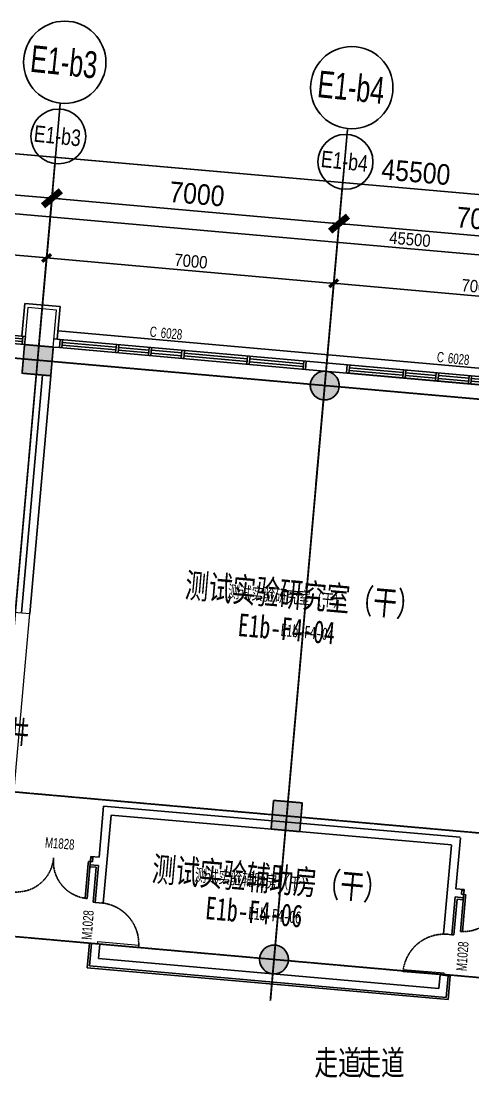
# Model space of a CAD drawing. Header units: millimetres. Extents: x 11669738 to 11859441, y -6222081 to -6069093.
# Drawn here: x 11744920 to 11755891, y -6167458 to -6141780 of the extents above; entities that cross this region are included whole.
import ezdxf
from ezdxf.enums import TextEntityAlignment as Align

# ---------------------------------------------------------------- set-up
doc = ezdxf.new("R2010")
doc.units = ezdxf.units.MM
for name, pattern in [('DASH', [0.35, 0.25, -0.1]), ('E-COLS-F4$0$HIDDEN', [0.375, 0.25, -0.125]), ('E-RG-1F$0$$0$DOTE', [2.42, 2, -0.2, 0.02, -0.2]), ('XRE2$0$HIDDEN', [0.375, 0.25, -0.125])]:
    doc.linetypes.add(name, pattern=pattern)
for name, color, linetype in [('A—墙体', 7, 'Continuous'), ('A—文字索引', 40, 'Continuous'), ('A—轴线、尺寸', 1, 'Continuous'), ('A—门窗', 135, 'Continuous'), ('E-COLS-F4$0$0S-COLS-HATCH', 8, 'Continuous'), ('E-COLS-F4$0$0S-COLS-I', 90, 'E-COLS-F4$0$HIDDEN'), ('E1-RI-4F$0$A-SYMB-DOOR', 4, 'Continuous'), ('E1-RI-4F$0$A-SYMB-DOOR1', 4, 'Continuous'), ('I—平面—文字', 40, 'Continuous'), ('I—平面—文字（放大1：100）', 40, 'XRE2$0$HIDDEN'), ('I—平面—装饰面层线', 192, 'Continuous'), ('I—平面—门', 22, 'Continuous'), ('轴线100', 1, 'Continuous')]:
    doc.layers.add(name, color=color, linetype=linetype)
for name, color, linetype, lineweight in [('E1-RI-4F$0$A-GLAZ-CWMG', 3, 'Continuous', 5), ('E1-RI-4F$0$A-WALL', 7, 'Continuous', 5), ('E1-RW-4F$0$A-WALL', 7, 'Continuous', 5)]:
    doc.layers.add(name, color=color, linetype=linetype, lineweight=lineweight)
doc.styles.add('ARIAL', font='SIMYOU.TTF', dxfattribs={"width": 0.9})
doc.styles.add('E1-RI-4F$0$ECADI-TXT', font='SIMYOU.TTF')
doc.styles.add('XD2008', font='simhei.ttf', dxfattribs={"width": 0.85})
doc.dimstyles.new('200', dxfattribs={"dimscale": 200, "dimtxt": 2.5, "dimasz": 2, "dimexe": 1, "dimexo": 1, "dimgap": 0.8, "dimtad": 1, "dimdec": 0, "dimdsep": 46, "dimtxsty": 'ARIAL', "dimblk1": 'ARCHTICK', "dimblk2": 'ARCHTICK', "dimsah": 1, "dimcen": -0.9, "dimdle": 1, "dimclrd": 256, "dimclre": 256, "dimclrt": 40, "dimaunit": 1, "dimadec": 0, "dimazin": 0, "dimtfac": 0.35, "dimtdec": 0, "dimtix": 1, "dimtmove": 2, "dimatfit": 3, "dimldrblk": 'ARCHTICK', "dimfxl": 0, "dimtvp": 0.8, "dimtolj": 1, "dimtzin": 0, "dimarcsym": 0})
doc.dimstyles.new('副本 100', dxfattribs={"dimscale": 100, "dimtxt": 2.5, "dimasz": 2, "dimexe": 1, "dimexo": 1, "dimgap": 0.8, "dimtad": 1, "dimdec": 0, "dimdsep": 46, "dimtxsty": 'ARIAL', "dimblk1": 'ARCHTICK', "dimblk2": 'ARCHTICK', "dimsah": 1, "dimcen": -0.9, "dimdle": 1, "dimclrd": 256, "dimclre": 256, "dimclrt": 40, "dimaunit": 1, "dimadec": 0, "dimazin": 0, "dimtfac": 0.35, "dimtdec": 0, "dimtix": 1, "dimtmove": 2, "dimatfit": 3, "dimldrblk": 'ARCHTICK', "dimfxl": 0, "dimtvp": 0.8, "dimtolj": 1, "dimtzin": 0, "dimarcsym": 0})

# ---------------------------------------------------------------- blocks, each defined once
blk = doc.blocks.new('E1-RI-4F$0$ECADI-TAG-DOOR')
blk = doc.blocks.new('E1-RI-4F$0$ERWEW')
at = {"layer": 'A—门窗'}
for p, q in [((12241778, -5091274), (12241778, -5091474)), ((12241778, -5091274), (12247778, -5091274)), ((12241778, -5091474), (12247778, -5091474)), ((12241838, -5091274), (12241838, -5091474)), ((12241838, -5091341), (12243148, -5091341)), ((12241838, -5091408), (12243148, -5091408)), ((12243148, -5091274), (12243148, -5091474)), ((12243208, -5091274), (12243208, -5091474)), ((12243208, -5091341), (12243948, -5091341)), ((12243208, -5091408), (12243948, -5091408)), ((12243948, -5091274), (12243948, -5091474)), ((12244008, -5091274), (12244008, -5091474)), ((12244008, -5091341), (12244748, -5091341)), ((12244008, -5091408), (12244748, -5091408)), ((12244748, -5091274), (12244748, -5091474)), ((12244808, -5091274), (12244808, -5091474)), ((12244808, -5091341), (12246348, -5091341)), ((12244808, -5091408), (12246348, -5091408)), ((12246348, -5091274), (12246348, -5091474)), ((12246408, -5091274), (12246408, -5091474)), ((12246408, -5091341), (12247718, -5091341)), ((12246408, -5091408), (12247718, -5091408)), ((12247718, -5091274), (12247718, -5091474)), ((12247778, -5091274), (12247778, -5091474))]:
    blk.add_line(p, q, dxfattribs=at)
blk = doc.blocks.new('E1-RI-4F$0$ERE')
at = {"layer": 'A—门窗'}
for p, q in [((11741825, -6134643), (11739035, -6134403)), ((11739078, -6134608), (11739095, -6134408)), ((11739827, -6134538), (11739089, -6134475)), ((11739815, -6134671), (11739832, -6134472)), ((11739875, -6134676), (11739892, -6134477)), ((11741808, -6134843), (11739017, -6134602)), ((11739821, -6134605), (11739084, -6134541)), ((11741754, -6134771), (11739881, -6134610)), ((11741760, -6134705), (11739886, -6134543)), ((11741748, -6134837), (11741766, -6134638)), ((11741808, -6134843), (11741825, -6134643)), ((11745312, -6134944), (11742523, -6134703)), ((11742566, -6134908), (11742583, -6134708)), ((11743315, -6134838), (11742577, -6134775)), ((11743303, -6134971), (11743320, -6134772)), ((11743363, -6134976), (11743380, -6134777)), ((11745295, -6135143), (11742506, -6134903)), ((11743309, -6134905), (11742572, -6134841)), ((11745242, -6135071), (11743369, -6134910)), ((11745248, -6135005), (11743374, -6134844)), ((11745236, -6135138), (11745254, -6134938)), ((11745296, -6135143), (11745313, -6134944)), ((11748800, -6135244), (11746009, -6135004)), ((11746052, -6135208), (11746069, -6135009)), ((11748782, -6135443), (11745992, -6135203)), ((11746795, -6135205), (11746058, -6135142)), ((11746801, -6135139), (11746063, -6135075)), ((11746789, -6135271), (11746806, -6135072)), ((11746849, -6135277), (11746866, -6135077)), ((11748728, -6135371), (11746855, -6135210)), ((11748734, -6135305), (11746860, -6135144)), ((11748723, -6135438), (11748740, -6135239)), ((11748782, -6135443), (11748800, -6135244)), ((11752286, -6135544), (11749497, -6135304)), ((11752269, -6135743), (11749480, -6135503)), ((11749540, -6135508), (11749557, -6135309)), ((11750283, -6135505), (11749546, -6135442)), ((11750289, -6135439), (11749552, -6135375)), ((11750277, -6135572), (11750295, -6135372)), ((11750337, -6135577), (11750354, -6135378)), ((11752216, -6135672), (11750343, -6135510)), ((11752222, -6135605), (11750349, -6135444)), ((11752211, -6135738), (11752228, -6135539)), ((11752271, -6135743), (11752288, -6135544))]:
    blk.add_line(p, q, dxfattribs=at)
at = {"layer": 'E1-RI-4F$0$A-GLAZ-CWMG'}
for p, q in [((11739024, -6134536), (11739023, -6134536)), ((11739029, -6134470), (11739029, -6134470)), ((11742517, -6134770), (11742517, -6134770)), ((11742511, -6134836), (11742511, -6134836)), ((11745998, -6135136), (11745997, -6135136)), ((11746004, -6135070), (11746003, -6135070)), ((11749485, -6135437), (11749485, -6135437)), ((11749491, -6135370), (11749491, -6135370)), ((11752275, -6135677), (11752274, -6135677)), ((11752280, -6135610), (11752280, -6135610))]:
    blk.add_line(p, q, dxfattribs=at)
at = {"layer": 'E1-RI-4F$0$A-WALL'}
for p, q in [((11738321, -6134542), (11738398, -6133645)), ((11739095, -6133705), (11738398, -6133645)), ((11739018, -6134602), (11739095, -6133705)), ((11741808, -6134843), (11742506, -6134903)), ((11748782, -6135443), (11749480, -6135503))]:
    blk.add_line(p, q, dxfattribs=at)
for points in [[(11741808, -6134843), (11741842, -6134444), (11742042, -6134461), (11742025, -6134661), (11742523, -6134703), (11742506, -6134903)], [(11745295, -6135143), (11745329, -6134744), (11745528, -6134761), (11745511, -6134961), (11746010, -6135004), (11745993, -6135203)], [(11748782, -6135443), (11748817, -6135045), (11749016, -6135062), (11748999, -6135261), (11749497, -6135304), (11749480, -6135503)], [(11752966, -6135803), (11753043, -6134907), (11752346, -6134846), (11752268, -6135743)]]:
    blk.add_lwpolyline(points, dxfattribs=at)
blk = doc.blocks.new('E-COLS-F4')
at = {"layer": 'E-COLS-F4$0$0S-COLS-HATCH'}
for points in [[(11745003, -6149639), (11745701, -6149701), (11745639, -6150398), (11744942, -6150336)], [(11751051, -6160715), (11751749, -6160776), (11751687, -6161474), (11750990, -6161412)]]:
    blk.add_hatch(color=18, dxfattribs=at).paths.add_polyline_path(points)
h = blk.add_hatch(color=18, dxfattribs=at)
edge = h.paths.add_edge_path()
edge.add_arc((11752294, -6150635), 350, 0, 360)
h = blk.add_hatch(color=18, dxfattribs=at)
edge = h.paths.add_edge_path()
edge.add_arc((11751061, -6164581), 350, 0, 360)
at = {"layer": 'A—墙体'}
for points in [[(11745003, -6149639), (11745701, -6149701), (11745639, -6150398), (11744942, -6150336)], [(11751051, -6160715), (11751749, -6160776), (11751687, -6161474), (11750990, -6161412)]]:
    blk.add_lwpolyline(points, close=True, dxfattribs=at)
for centre in [(11752294, -6150635), (11751061, -6164581)]:
    blk.add_circle(centre, 350, dxfattribs=at)
at = {"layer": 'E-COLS-F4$0$0S-COLS-I'}
for points in [[(11745003, -6149639), (11745701, -6149701), (11745639, -6150398), (11744942, -6150336)], [(11751051, -6160715), (11751749, -6160776), (11751687, -6161474), (11750990, -6161412)]]:
    blk.add_lwpolyline(points, close=True, dxfattribs=at)
for centre in [(11752294, -6150635), (11751061, -6164581)]:
    blk.add_circle(centre, 350, dxfattribs=at)
blk = doc.blocks.new('_ArchTick')
at = {"color": 0, "linetype": 'ByBlock', "const_width": 0.4}
blk.add_lwpolyline([(-0.5, -0.5), (0.5, 0.5)], dxfattribs=at)
blk = doc.blocks.new('*D191')
at = {"layer": 'A—轴线、尺寸', "linetype": 'ByBlock', "lineweight": -2}
for p, q in [((11745246, -6150865), (11745686, -6145885)), ((11745469, -6146067), (11752840, -6146718)), ((11752218, -6151482), (11752659, -6146501))]:
    blk.add_line(p, q, dxfattribs=at)
at = {"layer": 'Defpoints', "color": 0, "linetype": 'ByBlock'}
for p in [(11752641, -6146701), (11745228, -6151064), (11752201, -6151681)]:
    blk.add_point(p, dxfattribs=at)
at = {"layer": 'A—轴线、尺寸', "linetype": 'ByBlock', "lineweight": -2, "xscale": 399.9999999999999, "yscale": 400, "zscale": 400}
for p, rotation in [((11745668, -6146084), 174.9478286028069), ((11752641, -6146701), 354.9478286028069)]:
    blk.add_blockref('_ArchTick', p, dxfattribs=dict(at, rotation=rotation))
at = {"layer": 'A—轴线、尺寸', "color": 40, "linetype": 'ByBlock', "insert": (11749191, -6145984), "char_height": 500, "attachment_point": 5, "rotation": 354.9478, "style": 'ARIAL'}
blk.add_mtext('\\A1;7000', dxfattribs=at)
blk = doc.blocks.new('*D192')
at = {"layer": 'A—轴线、尺寸', "linetype": 'ByBlock', "lineweight": -2}
for p, q in [((11752218, -6151482), (11752659, -6146501)), ((11752442, -6146683), (11759813, -6147335)), ((11759191, -6152098), (11759631, -6147118))]:
    blk.add_line(p, q, dxfattribs=at)
at = {"layer": 'Defpoints', "color": 0, "linetype": 'ByBlock'}
for p in [(11759614, -6147317), (11752201, -6151681), (11759174, -6152297)]:
    blk.add_point(p, dxfattribs=at)
at = {"layer": 'A—轴线、尺寸', "linetype": 'ByBlock', "lineweight": -2, "xscale": 399.9999999999999, "yscale": 400, "zscale": 400}
for p, rotation in [((11752641, -6146701), 174.9478286028069), ((11759614, -6147317), 354.9478286028069)]:
    blk.add_blockref('_ArchTick', p, dxfattribs=dict(at, rotation=rotation))
at = {"layer": 'A—轴线、尺寸', "color": 40, "linetype": 'ByBlock', "insert": (11756164, -6146600), "char_height": 500, "attachment_point": 5, "rotation": 354.9478, "style": 'ARIAL'}
blk.add_mtext('\\A1;7000', dxfattribs=at)
blk = doc.blocks.new('*D200')
at = {"layer": 'A—轴线、尺寸', "linetype": 'ByBlock', "lineweight": -2}
for p, q in [((11731257, -6150130), (11731830, -6143656)), ((11731613, -6143838), (11777335, -6147880)), ((11776581, -6154137), (11777153, -6147663))]:
    blk.add_line(p, q, dxfattribs=at)
at = {"layer": 'Defpoints', "color": 0, "linetype": 'ByBlock'}
for p in [(11777135, -6147862), (11731240, -6150330), (11776563, -6154337)]:
    blk.add_point(p, dxfattribs=at)
at = {"layer": 'A—轴线、尺寸', "linetype": 'ByBlock', "lineweight": -2, "xscale": 399.9999999999999, "yscale": 400, "zscale": 400}
for p, rotation in [((11731812, -6143855), 174.9478286028069), ((11777135, -6147862), 354.9478286028069)]:
    blk.add_blockref('_ArchTick', p, dxfattribs=dict(at, rotation=rotation))
at = {"layer": 'A—轴线、尺寸', "color": 40, "linetype": 'ByBlock', "insert": (11754510, -6145450), "char_height": 500, "attachment_point": 5, "rotation": 354.9478, "style": 'ARIAL'}
blk.add_mtext('\\A1;45500', dxfattribs=at)
blk = doc.blocks.new('*D295')
at = {"layer": 'A—轴线、尺寸', "linetype": 'ByBlock', "lineweight": -2}
for p, q in [((11741759, -6150557), (11742199, -6145577)), ((11741982, -6145758), (11745867, -6146102)), ((11745514, -6147827), (11745685, -6145885))]:
    blk.add_line(p, q, dxfattribs=at)
at = {"layer": 'Defpoints', "color": 0, "linetype": 'ByBlock'}
for p in [(11745668, -6146084), (11745496, -6148027), (11741741, -6150756)]:
    blk.add_point(p, dxfattribs=at)
at = {"layer": 'A—轴线、尺寸', "linetype": 'ByBlock', "lineweight": -2, "xscale": 399.9999999999999, "yscale": 400, "zscale": 400}
for p, rotation in [((11742182, -6145776), 174.9478286028069), ((11745668, -6146084), 354.9478286028069)]:
    blk.add_blockref('_ArchTick', p, dxfattribs=dict(at, rotation=rotation))
at = {"layer": 'A—轴线、尺寸', "color": 40, "linetype": 'ByBlock', "insert": (11743961, -6145522), "char_height": 500, "attachment_point": 5, "rotation": 354.9478, "style": 'ARIAL'}
blk.add_mtext('\\A1;3500', dxfattribs=at)
blk = doc.blocks.new('*D373')
at = {"layer": 'Defpoints', "color": 0, "linetype": 'ByBlock'}
for p in [(11972624, -6338234), (11965211, -6342598), (11972183, -6343214)]:
    blk.add_point(p, dxfattribs=at)
at = {"layer": '轴线100', "linetype": 'ByBlock', "lineweight": -2}
for p, q in [((11965219, -6342498), (11965660, -6337518)), ((11965551, -6337609), (11972723, -6338243)), ((11972192, -6343115), (11972632, -6338134))]:
    blk.add_line(p, q, dxfattribs=at)
at = {"layer": '轴线100', "linetype": 'ByBlock', "lineweight": -2, "xscale": 200, "yscale": 200, "zscale": 200}
for p, rotation in [((11965651, -6337618), 174.947828603177), ((11972624, -6338234), 354.947828603177)]:
    blk.add_blockref('_ArchTick', p, dxfattribs=dict(at, rotation=rotation))
at = {"layer": '轴线100', "color": 40, "linetype": 'ByBlock', "insert": (11969157, -6337697), "char_height": 300, "attachment_point": 5, "rotation": 354.9478, "style": 'ARIAL'}
blk.add_mtext('\\A1;7000', dxfattribs=at)
blk = doc.blocks.new('*D374')
at = {"layer": 'Defpoints', "color": 0, "linetype": 'ByBlock'}
for p in [(11979596, -6338850), (11972183, -6343214), (11979155, -6343831)]:
    blk.add_point(p, dxfattribs=at)
at = {"layer": '轴线100', "linetype": 'ByBlock', "lineweight": -2}
for p, q in [((11972191, -6343115), (11972632, -6338134)), ((11972523, -6338225), (11979695, -6338859)), ((11979164, -6343731), (11979605, -6338751))]:
    blk.add_line(p, q, dxfattribs=at)
at = {"layer": '轴线100', "linetype": 'ByBlock', "lineweight": -2, "xscale": 200, "yscale": 200, "zscale": 200}
for p, rotation in [((11972623, -6338234), 174.947828603177), ((11979596, -6338850), 354.947828603177)]:
    blk.add_blockref('_ArchTick', p, dxfattribs=dict(at, rotation=rotation))
at = {"layer": '轴线100', "color": 40, "linetype": 'ByBlock', "insert": (11976130, -6338313), "char_height": 300, "attachment_point": 5, "rotation": 354.9478, "style": 'ARIAL'}
blk.add_mtext('\\A1;7000', dxfattribs=at)
blk = doc.blocks.new('*D375')
at = {"layer": 'Defpoints', "color": 0, "linetype": 'ByBlock'}
for p in [(11986569, -6339467), (11979156, -6343831), (11986129, -6344447)]:
    blk.add_point(p, dxfattribs=at)
at = {"layer": '轴线100', "linetype": 'ByBlock', "lineweight": -2}
for p, q in [((11979165, -6343731), (11979605, -6338751)), ((11979497, -6338842), (11986669, -6339476)), ((11986138, -6344348), (11986578, -6339367))]:
    blk.add_line(p, q, dxfattribs=at)
at = {"layer": '轴线100', "linetype": 'ByBlock', "lineweight": -2, "xscale": 200, "yscale": 200, "zscale": 200}
for p, rotation in [((11979596, -6338850), 174.947828603177), ((11986569, -6339467), 354.947828603177)]:
    blk.add_blockref('_ArchTick', p, dxfattribs=dict(at, rotation=rotation))
at = {"layer": '轴线100', "color": 40, "linetype": 'ByBlock', "insert": (11983103, -6338930), "char_height": 300, "attachment_point": 5, "rotation": 354.9478, "style": 'ARIAL'}
blk.add_mtext('\\A1;7000', dxfattribs=at)
blk = doc.blocks.new('*D384')
at = {"layer": 'Defpoints', "color": 0, "linetype": 'ByBlock'}
for p in [(12004091, -6340012), (11958195, -6342480), (12003518, -6346486)]:
    blk.add_point(p, dxfattribs=at)
at = {"layer": '轴线100', "linetype": 'ByBlock', "lineweight": -2}
for p, q in [((11958204, -6342380), (11958776, -6335906)), ((11958668, -6335996), (12004190, -6340021)), ((12003527, -6346387), (12004100, -6339912))]:
    blk.add_line(p, q, dxfattribs=at)
at = {"layer": '轴线100', "linetype": 'ByBlock', "lineweight": -2, "xscale": 200, "yscale": 200, "zscale": 200}
for p, rotation in [((11958767, -6336005), 174.947828603177), ((12004091, -6340012), 354.947828603177)]:
    blk.add_blockref('_ArchTick', p, dxfattribs=dict(at, rotation=rotation))
at = {"layer": '轴线100', "color": 40, "linetype": 'ByBlock', "insert": (11981449, -6337780), "char_height": 300, "attachment_point": 5, "rotation": 354.9478, "style": 'ARIAL'}
blk.add_mtext('\\A1;45500', dxfattribs=at)
blk = doc.blocks.new('4')
at = {"layer": '轴线100', "linetype": 'E-RG-1F$0$$0$DOTE'}
for p, q in [((11971083.8, -6355659.4, 0), (11972826.9, -6335943.1, 0)), ((11978056.6, -6356275.9, 0), (11979799.7, -6336559.5, 0)), ((11952368.9, -6338946.4, 0), (12009649.8, -6344010.4, 0)), ((11951444.2, -6349405.6, 0), (12008725.2, -6354469.6, 0)), ((11951136, -6352892, 0), (12008417, -6357956, 0))]:
    blk.add_line(p, q, dxfattribs=at)
at = {"layer": '轴线100', "linetype": 'ByBlock'}
for p, q in [((11972580.9, -6338725.9, 0), (11972826.9, -6335943.1, 0)), ((11979553.7, -6339342.3, 0), (11979799.7, -6336559.5, 0))]:
    blk.add_line(p, q, dxfattribs=at)
for centre in [(11972909.1, -6335281.5, 0), (11979881.9, -6335897.9, 0)]:
    blk.add_circle(centre, 666.7, dxfattribs=at)
at = {"layer": '轴线100', "color": 40, "style": 'ARIAL', "width": 0.8}
for s, p in [('E1-b3', (11972886.7, -6335266.2, 0)), ('E1-b4', (11979859.5, -6335882.6, 0))]:
    blk.add_text(s, height=400, rotation=354, dxfattribs=at).set_placement(p, align=Align.MIDDLE_CENTER)
at = {"layer": '轴线100', "linetype": 'ByBlock'}
for base, p1, p2, picture, middle in [((12004090.7, -6340012, 0), (11958195.1, -6342479.5, 0), (12003518.3, -6346486.4, 0), '*D384', (11981449.3, -6337779.5, 0)), ((11972623.6, -6338234, 0), (11965210.6, -6342597.8, 0), (11972183.4, -6343214.2, 0), '*D373', (11969157.5, -6337696.7, 0)), ((11979595.8, -6338850.4, 0), (11972182.7, -6343214.2, 0), (11979155.5, -6343830.6, 0), '*D374', (11976129.6, -6338313.1, 0)), ((11986569.3, -6339466.9, 0), (11979156.2, -6343830.7, 0), (11986129, -6344447.1, 0), '*D375', (11983103.1, -6338929.6, 0))]:
    dim = blk.add_linear_dim(base=base, p1=p1, p2=p2, angle=174.94783, dimstyle='副本 100', override={"dimtxt": 3}, dxfattribs=at)
    dim.commit()
    dim.dimension.update_dxf_attribs({"geometry": picture, "text_midpoint": middle})

msp = doc.modelspace()

# ---------------------------------------------------------------- linework, layer by layer
at = {"layer": 'A—墙体'}
for p, q in [((11745717.4, -6149501.6), (11745866.8, -6149514.8)), ((11745699.8, -6149700.8), (11745849.2, -6149714)), ((11751844, -6150043.2), (11772912.1, -6151905.7)), ((11744929, -6156157.9), (11745439.8, -6150380.5)), ((11745128.3, -6156175.5), (11745639, -6150398.1)), ((11751826.4, -6150242.4), (11772894.4, -6152105)), ((11746922.8, -6160856.7), (11746813.2, -6162097.1)), ((11746922.8, -6160856.7), (11755585.7, -6161612.2)), ((11747104.4, -6161073.3), (11746915.5, -6163210.3)), ((11747104.4, -6161073.3), (11755369.1, -6161794.1)), ((11755588.8, -6161623.6), (11755479.3, -6162863.4)), ((11755372, -6161805), (11755181.6, -6163961.1)), ((11746613.9, -6162079.5), (11746596.3, -6162278.7)), ((11746613.9, -6162079.5), (11746813.2, -6162097.1)), ((11746596.3, -6162278.7), (11746795.5, -6162296.3)), ((11746795.5, -6162296.3), (11746716.3, -6163193)), ((11755479.3, -6162863.4), (11755678.5, -6162881)), ((11755678.5, -6162881), (11755660.9, -6163080.3)), ((11746716.3, -6163193), (11746915.5, -6163210.3)), ((11755461.7, -6163062.7), (11755380.8, -6163978.7)), ((11755461.7, -6163062.7), (11755660.9, -6163080.3)), ((11755181.6, -6163961.1), (11755380.9, -6163978.7)), ((11746628.2, -6164189.1), (11746579.8, -6164736.7)), ((11746827.5, -6164206.5), (11746628.2, -6164189.1)), ((11746827.5, -6164206.5), (11746796.6, -6164555.1)), ((11746796.6, -6164555.1), (11755064.6, -6165286)), ((11746579.8, -6164736.7), (11755246.4, -6165502.9)), ((11755093.7, -6164957.2), (11755064.6, -6165286.4)), ((11755093.7, -6164957.2), (11755293, -6164974.8)), ((11755292.9, -6164974.8), (11755246.2, -6165503.2))]:
    msp.add_line(p, q, dxfattribs=at)
at = {"layer": 'A—轴线、尺寸', "linetype": 'ByBlock'}
for p, q in [((11744000.2, -6164960.3, 0), (11745871.5, -6143793.2, 0)), ((11745497.2, -6148026.7, 0), (11745871.5, -6143793.2, 0)), ((11736077.3, -6144232.4, 0), (11763016.2, -6146614, 0)), ((11750973, -6165576.7, 0), (11752844.3, -6144409.6, 0)), ((11752470, -6148643.1, 0), (11752844.3, -6144409.6, 0)), ((11728347.9, -6148518, 0), (11783040, -6153353.1, 0))]:
    msp.add_line(p, q, dxfattribs=at)
for centre in [(11745978.6, -6142780.5, 0), (11752951.4, -6143396.9, 0)]:
    msp.add_circle(centre, 1000, dxfattribs=at)
at = {"layer": 'A—门窗'}
for p, q in [((11744940.4, -6149432.9), (11745009.5, -6148641.2)), ((11745009.5, -6148641.2), (11745867.9, -6148716.1)), ((11745867.9, -6148716.1), (11745797.8, -6149508.7)), ((11745815.4, -6149309.5), (11772929.7, -6151706.5))]:
    msp.add_line(p, q, dxfattribs=at)
at = {"layer": 'E1-RW-4F$0$A-WALL'}
for p, q in [((11737458.1, -6155497.4), (11745128.2, -6156175.5)), ((11737458.1, -6155497.4), (11745128.2, -6156175.6)), ((11744467.6, -6163646.5), (11745128.2, -6156175.6))]:
    msp.add_line(p, q, dxfattribs=at)
at = {"layer": 'I—平面—装饰面层线'}
for p, q in [((11746591.9, -6162328.5), (11746741.3, -6162341.7)), ((11746741.3, -6162341.7), (11746666.5, -6163188.6)), ((11755507.1, -6163116.9), (11755430.6, -6163983.1)), ((11755507.1, -6163116.9), (11755656.5, -6163130.1)), ((11746578.4, -6164184.7), (11746525.6, -6164782.1)), ((11746525.6, -6164782.1), (11755291.7, -6165557.1)), ((11755342.7, -6164979.2), (11755291.7, -6165557.1))]:
    msp.add_line(p, q, dxfattribs=at)
for points in [[(11746591.9, -6162328.5), (11746596.3, -6162278.7)], [(11746666.5, -6163188.6), (11746716.3, -6163193)], [(11755660.9, -6163080.3), (11755656.5, -6163130.1)], [(11755430.6, -6163983.1), (11755380.9, -6163978.7)], [(11746628.2, -6164189.1), (11746578.4, -6164184.7)], [(11755292.9, -6164974.8), (11755342.7, -6164979.2)]]:
    msp.add_lwpolyline(points, dxfattribs=at)
at = {"layer": 'I—平面—门'}
for p, q in [((11746472.2, -6163094.4), (11746548.2, -6162244.9)), ((11746598.9, -6162249.3), (11746522.8, -6163098.9)), ((11746548.2, -6162244.9), (11746552.4, -6162198)), ((11746552.4, -6162198), (11746603, -6162202.5)), ((11746603, -6162202.5), (11746598.9, -6162249.3)), ((11746612.1, -6162101.3), (11746603, -6162202.5)), ((11746603, -6162202.5), (11746653.6, -6162207)), ((11746662.7, -6162105.8), (11746612.1, -6162101.3)), ((11746662.7, -6162105.8), (11746653.6, -6162207)), ((11755617.3, -6162997.4), (11755626.3, -6162896.2)), ((11755617.3, -6162997.4), (11755667.9, -6163001.9)), ((11755676.9, -6162900.8), (11755626.3, -6162896.2)), ((11755667.9, -6163001.9), (11755663.3, -6163052.3)), ((11755667.9, -6163001.9), (11755676.9, -6162900.8)), ((11755718.4, -6163006.5), (11755667.9, -6163001.9)), ((11755714, -6163056.7), (11755718.4, -6163006.5)), ((11746522.8, -6163098.9), (11746472.2, -6163094.4)), ((11755663.3, -6163052.3), (11755587.6, -6163898.4)), ((11755638.2, -6163902.9), (11755714, -6163056.7)), ((11755587.6, -6163898.4), (11755638.2, -6163902.9))]:
    msp.add_line(p, q, dxfattribs=at)
at = {"layer": 'I—平面—门', "lineweight": 9}
for p, q in [((11746776, -6164202), (11746780.9, -6164145.7)), ((11746776, -6164202), (11747772.2, -6164288.8)), ((11746780.9, -6164145.7), (11747777.1, -6164232.6)), ((11747772.2, -6164288.8), (11747777.1, -6164232.6)), ((11755197.8, -6164915.4), (11754202.8, -6164828.7)), ((11755193.4, -6164966), (11754197.1, -6164879.2)), ((11755193.4, -6164966), (11755197.8, -6164915.4))]:
    msp.add_line(p, q, dxfattribs=at)
at = {"layer": 'I—平面—门', "color": 8, "linetype": 'DASH', "ltscale": 20}
for centre, radius, start, end in [((11744810.2, -6162042.1), 900, 264.88653, 351.76955), ((11744810.2, -6162042.1), 900, 351.76955, 355.38653), ((11746603, -6162202.5), 900, 178.00261, 264.88653), ((11746603, -6162202.5), 900, 174.38653, 178.00261), ((11746776, -6164202), 1000, 355.0156, 85.0156), ((11755667.9, -6163001.9), 900, 264.88653, 351.76955), ((11755193.4, -6164966), 1000, 85.02207, 175.02207)]:
    msp.add_arc(centre, radius, start, end, dxfattribs=at)

# ---------------------------------------------------------------- block references
msp.add_blockref('4', (-227085, 190699.3, 0))
at = {"layer": 'A—门窗'}
for name, p, rotation in [('E1-RI-4F$0$ERE', (6852.2, 13069.8), 359.8684547723077), ('E1-RI-4F$0$ERWEW', (2.1, 24.8), 354.947828600755), ('E1-RI-4F$0$ERWEW', (6974.9, -591.7), 354.947828600755)]:
    msp.add_blockref(name, p, dxfattribs=dict(at, rotation=rotation))
at = {"layer": 'E1-RI-4F$0$A-SYMB-DOOR'}
ref = msp.add_blockref('E1-RI-4F$0$ECADI-TAG-DOOR', (11748365.5, -6150207.2), dxfattribs=dict(at, xscale=100.0000000022704, yscale=100.0000000022704, zscale=100.0000000022704, rotation=354.6769983288942))
ref.add_attrib('门窗主编号1', 'C', dxfattribs={"height": 250, "rotation": 354.677, "style": 'E1-RI-4F$0$ECADI-TXT', "width": 0.7}).set_placement((11748204.1, -6149460.6), align=Align.RIGHT)
ref.add_attrib('门窗主编号2', '6028', (11748302.2, -6149474, 333.3), dxfattribs={"height": 250, "rotation": 354.677, "style": 'E1-RI-4F$0$ECADI-TXT', "width": 0.7})
ref = msp.add_blockref('E1-RI-4F$0$ECADI-TAG-DOOR', (11755339, -6150823.7), dxfattribs=dict(at, xscale=100.0000000022704, yscale=100.0000000022704, zscale=100.0000000022704, rotation=354.6769983288942))
ref.add_attrib('门窗主编号1', 'C', dxfattribs={"height": 250, "rotation": 354.677, "style": 'E1-RI-4F$0$ECADI-TXT', "width": 0.7}).set_placement((11755177.6, -6150077.1), align=Align.RIGHT)
ref.add_attrib('门窗主编号2', '6028', (11755275.7, -6150090.5, 333.3), dxfattribs={"height": 250, "rotation": 354.677, "style": 'E1-RI-4F$0$ECADI-TXT', "width": 0.7})
at = {"layer": 'E1-RI-4F$0$A-SYMB-DOOR1'}
ref = msp.add_blockref('E1-RI-4F$0$ECADI-TAG-DOOR', (11746374.9, -6162661), dxfattribs=dict(at, xscale=100.0000000022703, yscale=100.0000000022703, zscale=100.0000000022703, rotation=355.3264569227618))
ref.add_attrib('门窗主编号1', 'M1828', dxfattribs={"layer": 'E1-RI-4F$0$A-SYMB-DOOR', "height": 250, "rotation": 355.32646, "style": 'E1-RI-4F$0$ECADI-TXT', "width": 0.7}).set_placement((11746205, -6161916.2), align=Align.RIGHT)
ref = msp.add_blockref('E1-RI-4F$0$ECADI-TAG-DOOR', (11747427.7, -6163217.5), dxfattribs=dict(at, xscale=100.0000000022703, yscale=100.0000000022703, zscale=100.0000000022703, rotation=85.93475023985165))
ref.add_attrib('门窗主编号1', 'M1028', dxfattribs={"layer": 'E1-RI-4F$0$A-SYMB-DOOR', "height": 250, "rotation": 85.93475, "style": 'E1-RI-4F$0$ECADI-TXT', "width": 0.7}).set_placement((11746684.8, -6163395.2), align=Align.RIGHT)
ref = msp.add_blockref('E1-RI-4F$0$ECADI-TAG-DOOR', (11756531.9, -6163978.1), dxfattribs=dict(at, xscale=100.0000000022703, yscale=100.0000000022703, zscale=100.0000000022703, rotation=85.93475023985165))
ref.add_attrib('门窗主编号1', 'M1028', dxfattribs={"layer": 'E1-RI-4F$0$A-SYMB-DOOR', "height": 250, "rotation": 85.93475, "style": 'E1-RI-4F$0$ECADI-TXT', "width": 0.7}).set_placement((11755789, -6164155.8), align=Align.RIGHT)
at = {"layer": 'I—平面—装饰面层线'}
msp.add_blockref('E-COLS-F4', (0, 0), dxfattribs=at)

# ---------------------------------------------------------------- texts
at = {"layer": 'A—文字索引', "color": 40, "style": 'ARIAL', "width": 0.7}
for s, p in [('E1-b3', (11745961.9, -6142769, 0)), ('E1-b4', (11752934.7, -6143385.4, 0))]:
    msp.add_text(s, height=650, rotation=354, dxfattribs=at).set_placement(p, align=Align.MIDDLE_CENTER)
at = {"layer": 'I—平面—文字', "linetype": 'ByBlock', "style": 'XD2008', "width": 0.7}
for s, height, rotation, p in [('测试实验研究室（干）', 600, 354.94783, (11748883.7, -6155777.6, 0)), ('E1b-F4-04', 550, 354.94783, (11750168.7, -6156718.7)), ('排风井', 550, 354.94783, (11743525.2, -6159210.3, 0)), ('测试实验辅助房（干）', 600, 354.94783, (11748083.5, -6162668.8, 0)), ('E1b-F4-06', 550, 354.94783, (11749378.4, -6163598)), ('走道', 600, 360, (11752043.5, -6167390.5, 0))]:
    msp.add_text(s, height=height, rotation=rotation, dxfattribs=at).set_placement(p)
at = {"layer": 'I—平面—文字（放大1：100）', "linetype": 'ByBlock', "style": 'XD2008', "width": 0.7}
for s, height, rotation, p in [('测试实验研究室（干）', 300, 354.94783, (11749928.9, -6155777.6, 0)), ('E1b-F4-04', 300, 354.94783, (11751214, -6156718.7)), ('测试实验辅助房（干）', 300, 354.94783, (11749128.8, -6162668.8, 0)), ('E1b-F4-06', 300, 354.94783, (11750423.6, -6163598)), ('走道', 600, 360, (11753088.7, -6167390.5, 0))]:
    msp.add_text(s, height=height, rotation=rotation, dxfattribs=at).set_placement(p)

# ---------------------------------------------------------------- dimensions: what is measured, and where the dimension line sits
at = {"layer": 'A—轴线、尺寸', "linetype": 'ByBlock'}
for base, p1, p2, picture, middle in [((11777135.3, -6147862.2, 0), (11731239.7, -6150329.7, 0), (11776562.9, -6154336.6, 0), '*D200', (11754509.8, -6145450.4, 0)), ((11745667.6, -6146084.1, 0), (11741741.3, -6150756.1, 0), (11745495.9, -6148026.6, 0), '*D295', (11743960.7, -6145521.6, 0)), ((11752641.1, -6146700.6, 0), (11745228, -6151064.4, 0), (11752200.8, -6151680.8, 0), '*D191', (11749190.8, -6145984, 0)), ((11759613.9, -6147317.1, 0), (11752200.8, -6151680.8, 0), (11759173.6, -6152297.3, 0), '*D192', (11756163.6, -6146600.4, 0))]:
    dim = msp.add_linear_dim(base=base, p1=p1, p2=p2, angle=174.94783, dimstyle='200', dxfattribs=at)
    dim.commit()
    dim.dimension.update_dxf_attribs({"geometry": picture, "text_midpoint": middle})

doc.saveas('drawing.dxf')
